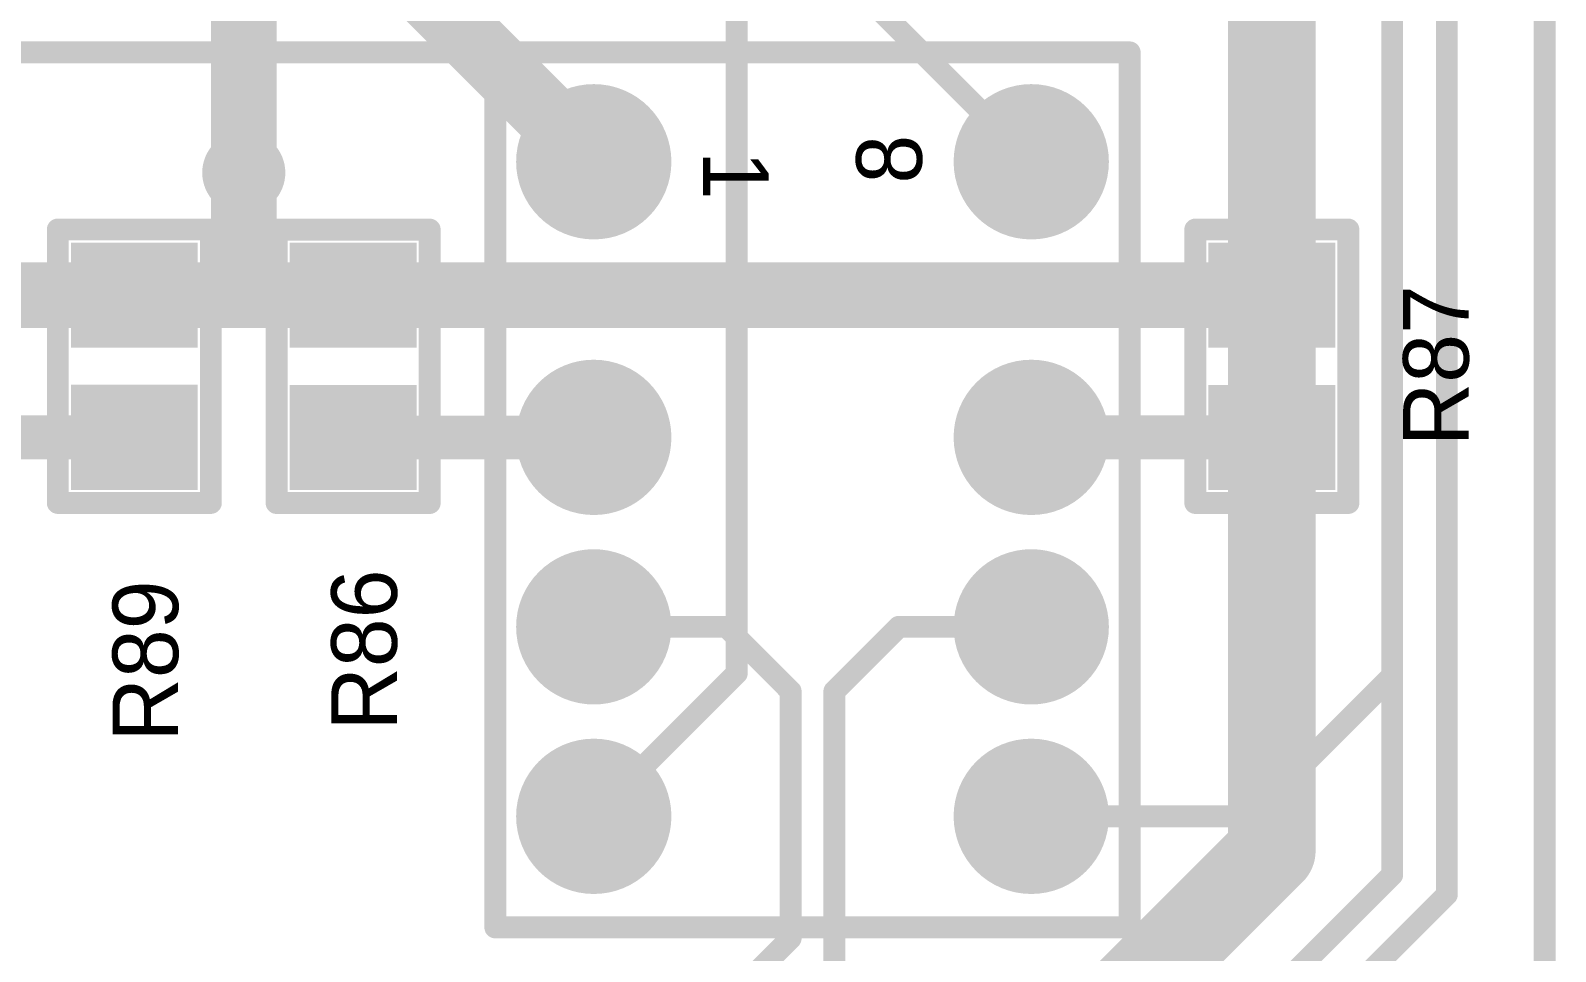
# Model space of a CAD drawing. Extents: x 1012 to 1122, y 1012 to 1122.
# Drawn here: x 1104.2 to 1121.91, y 1028.55 to 1039.24 of the extents above; entities that cross this region are included whole.
import ezdxf

# ---------------------------------------------------------------- set-up
doc = ezdxf.new("R2010")
doc.units = 0
doc.layers.get('0').update_dxf_attribs({"linetype": 'CONTINUOUS'})
for name, color, linetype in [('BOTTOMLAYER', 5, 'CONTINUOUS'), ('BOTTOMSOLDER', 6, 'CONTINUOUS'), ('KEEPOUTLAYER', 6, 'CONTINUOUS'), ('MECHANICAL1', 6, 'CONTINUOUS'), ('MULTILAYER', 9, 'CONTINUOUS'), ('TOPLAYER', 1, 'CONTINUOUS'), ('TOPOVERLAY', 2, 'CONTINUOUS'), ('TOPPASTE', 8, 'CONTINUOUS'), ('TOPSOLDER', 216, 'CONTINUOUS')]:
    doc.layers.add(name, color=color, linetype=linetype)

# ---------------------------------------------------------------- blocks, each defined once
blk = doc.blocks.new('CC0603_211')
at = {"layer": 'TOPLAYER'}
for points in [[(-0.508, -0.635), (0.508, -0.635), (-0.508, 0.635), (0.508, 0.635)], [(1.143, -0.635), (2.159, -0.635), (1.143, 0.635), (2.159, 0.635)]]:
    blk.add_solid(points, dxfattribs=at)
at = {"layer": 'TOPOVERLAY', "const_width": 0.254}
for points in [[(-0.762, -0.8889999999999999), (-0.762, 0.8889999999999999)], [(-0.508, 0.8889999999999999), (-0.762, 0.8889999999999999)], [(2.413, 0.8889999999999999), (-0.508, 0.8889999999999999)], [(2.413, -0.8889999999999999), (2.413, 0.8889999999999999)], [(2.413, -0.8889999999999999), (-0.762, -0.8889999999999999)]]:
    blk.add_lwpolyline(points, dxfattribs=at)
at = {"layer": 'TOPOVERLAY', "const_width": 0.127}
for points in [[(-0.8254999999999999, 0.8889999999999999, 1), (-0.6985, 0.8889999999999999, 1)], [(-0.8254999999999999, 0.8889999999999999, 1), (-0.6985, 0.8889999999999999, 1)], [(-0.5715, 0.8889999999999999, 1), (-0.4445, 0.8889999999999999, 1)], [(-0.5715, 0.8889999999999999, 1), (-0.4445, 0.8889999999999999, 1)], [(2.3495, 0.8889999999999999, 1), (2.4765, 0.8889999999999999, 1)], [(2.3495, 0.8889999999999999, 1), (2.4765, 0.8889999999999999, 1)], [(-0.8254999999999999, -0.8889999999999999, 1), (-0.6985, -0.8889999999999999, 1)], [(-0.8254999999999999, -0.8889999999999999, 1), (-0.6985, -0.8889999999999999, 1)], [(2.3495, -0.8889999999999999, 1), (2.4765, -0.8889999999999999, 1)], [(2.3495, -0.8889999999999999, 1), (2.4765, -0.8889999999999999, 1)]]:
    blk.add_lwpolyline(points, format="xyb", close=True, dxfattribs=at)
at = {"layer": 'TOPPASTE'}
for points in [[(-0.508, -0.635), (0.508, -0.635), (-0.508, 0.635), (0.508, 0.635)], [(1.143, -0.635), (2.159, -0.635), (1.143, 0.635), (2.159, 0.635)]]:
    blk.add_solid(points, dxfattribs=at)
at = {"layer": 'TOPSOLDER'}
for points in [[(-0.6095999999999999, -0.7365999999999999), (0.6095999999999999, -0.7365999999999999), (-0.6095999999999999, 0.7365999999999999), (0.6095999999999999, 0.7365999999999999)], [(1.0414, -0.7365999999999999), (2.2606, -0.7365999999999999), (1.0414, 0.7365999999999999), (2.2606, 0.7365999999999999)]]:
    blk.add_solid(points, dxfattribs=at)
blk = doc.blocks.new('CC0603_212')
at = {"layer": 'TOPLAYER'}
for points in [[(-0.508, -0.635), (0.508, -0.635), (-0.508, 0.635), (0.508, 0.635)], [(1.143, -0.635), (2.159, -0.635), (1.143, 0.635), (2.159, 0.635)]]:
    blk.add_solid(points, dxfattribs=at)
at = {"layer": 'TOPOVERLAY', "const_width": 0.254}
for points in [[(-0.762, 0.8889999999999999), (-0.762, -0.8889999999999999)], [(-0.762, 0.8889999999999999), (-0.508, 0.8889999999999999)], [(-0.508, 0.8889999999999999), (2.413, 0.8889999999999999)], [(2.413, 0.8889999999999999), (2.413, -0.8889999999999999)], [(-0.762, -0.8889999999999999), (2.413, -0.8889999999999999)]]:
    blk.add_lwpolyline(points, dxfattribs=at)
at = {"layer": 'TOPOVERLAY', "const_width": 0.127}
for points in [[(-0.8254999999999999, 0.8889999999999999, 1), (-0.6985, 0.8889999999999999, 1)], [(-0.8254999999999999, 0.8889999999999999, 1), (-0.6985, 0.8889999999999999, 1)], [(-0.5715, 0.8889999999999999, 1), (-0.4445, 0.8889999999999999, 1)], [(-0.5715, 0.8889999999999999, 1), (-0.4445, 0.8889999999999999, 1)], [(2.3495, 0.8889999999999999, 1), (2.4765, 0.8889999999999999, 1)], [(2.3495, 0.8889999999999999, 1), (2.4765, 0.8889999999999999, 1)], [(-0.8254999999999999, -0.8889999999999999, 1), (-0.6985, -0.8889999999999999, 1)], [(-0.8254999999999999, -0.8889999999999999, 1), (-0.6985, -0.8889999999999999, 1)], [(2.3495, -0.8889999999999999, 1), (2.4765, -0.8889999999999999, 1)], [(2.3495, -0.8889999999999999, 1), (2.4765, -0.8889999999999999, 1)]]:
    blk.add_lwpolyline(points, format="xyb", close=True, dxfattribs=at)
at = {"layer": 'TOPPASTE'}
for points in [[(-0.508, -0.635), (0.508, -0.635), (-0.508, 0.635), (0.508, 0.635)], [(1.143, -0.635), (2.159, -0.635), (1.143, 0.635), (2.159, 0.635)]]:
    blk.add_solid(points, dxfattribs=at)
at = {"layer": 'TOPSOLDER'}
for points in [[(-0.6095999999999999, -0.7365999999999999), (0.6095999999999999, -0.7365999999999999), (-0.6095999999999999, 0.7365999999999999), (0.6095999999999999, 0.7365999999999999)], [(1.0414, -0.7365999999999999), (2.2606, -0.7365999999999999), (1.0414, 0.7365999999999999), (2.2606, 0.7365999999999999)]]:
    blk.add_solid(points, dxfattribs=at)
blk = doc.blocks.new('CC0603_214')
at = {"layer": 'TOPLAYER'}
for points in [[(-0.508, -0.635), (0.508, -0.635), (-0.508, 0.635), (0.508, 0.635)], [(1.143, -0.635), (2.159, -0.635), (1.143, 0.635), (2.159, 0.635)]]:
    blk.add_solid(points, dxfattribs=at)
at = {"layer": 'TOPOVERLAY', "const_width": 0.254}
for points in [[(-0.762, 0.8889999999999999), (-0.762, -0.8889999999999999)], [(-0.762, 0.8889999999999999), (-0.508, 0.8889999999999999)], [(-0.508, 0.8889999999999999), (2.413, 0.8889999999999999)], [(2.413, 0.8889999999999999), (2.413, -0.8889999999999999)], [(-0.762, -0.8889999999999999), (2.413, -0.8889999999999999)]]:
    blk.add_lwpolyline(points, dxfattribs=at)
at = {"layer": 'TOPOVERLAY', "const_width": 0.127}
for points in [[(-0.8254999999999999, 0.8889999999999999, 1), (-0.6985, 0.8889999999999999, 1)], [(-0.8254999999999999, 0.8889999999999999, 1), (-0.6985, 0.8889999999999999, 1)], [(-0.5715, 0.8889999999999999, 1), (-0.4445, 0.8889999999999999, 1)], [(-0.5715, 0.8889999999999999, 1), (-0.4445, 0.8889999999999999, 1)], [(2.3495, 0.8889999999999999, 1), (2.4765, 0.8889999999999999, 1)], [(2.3495, 0.8889999999999999, 1), (2.4765, 0.8889999999999999, 1)], [(-0.8254999999999999, -0.8889999999999999, 1), (-0.6985, -0.8889999999999999, 1)], [(-0.8254999999999999, -0.8889999999999999, 1), (-0.6985, -0.8889999999999999, 1)], [(2.3495, -0.8889999999999999, 1), (2.4765, -0.8889999999999999, 1)], [(2.3495, -0.8889999999999999, 1), (2.4765, -0.8889999999999999, 1)]]:
    blk.add_lwpolyline(points, format="xyb", close=True, dxfattribs=at)
at = {"layer": 'TOPPASTE'}
for points in [[(-0.508, -0.635), (0.508, -0.635), (-0.508, 0.635), (0.508, 0.635)], [(1.143, -0.635), (2.159, -0.635), (1.143, 0.635), (2.159, 0.635)]]:
    blk.add_solid(points, dxfattribs=at)
at = {"layer": 'TOPSOLDER'}
for points in [[(-0.6095999999999999, -0.7365999999999999), (0.6095999999999999, -0.7365999999999999), (-0.6095999999999999, 0.7365999999999999), (0.6095999999999999, 0.7365999999999999)], [(1.0414, -0.7365999999999999), (2.2606, -0.7365999999999999), (1.0414, 0.7365999999999999), (2.2606, 0.7365999999999999)]]:
    blk.add_solid(points, dxfattribs=at)
blk = doc.blocks.new('G6K_256')
at = {"layer": 'BOTTOMLAYER', "const_width": 0.7999984}
for points in [[(-0.3999992, 5.08, 1), (0.3999992, 5.08, 1)], [(2.7999944, 5.08, 1), (3.5999928, 5.08, 1)], [(4.999989999999999, 5.08, 1), (5.799988399999999, 5.08, 1)], [(7.1999856, 5.08, 1), (7.999984, 5.08, 1)], [(-0.3999992, 0, 1), (0.3999992, 0, 1)], [(2.7999944, 0, 1), (3.5999928, 0, 1)], [(4.999989999999999, 0, 1), (5.799988399999999, 0, 1)], [(7.1999856, 0, 1), (7.999984, 0, 1)]]:
    blk.add_lwpolyline(points, format="xyb", close=True, dxfattribs=at)
at = {"layer": 'BOTTOMSOLDER', "const_width": 0.9015983999999999}
for points in [[(-0.4507992, 5.08, 1), (0.4507992, 5.08, 1)], [(2.7491944, 5.08, 1), (3.6507928, 5.08, 1)], [(4.94919, 5.08, 1), (5.8507884, 5.08, 1)], [(7.1491856, 5.08, 1), (8.050784, 5.08, 1)], [(-0.4507992, 0, 1), (0.4507992, 0, 1)], [(2.7491944, 0, 1), (3.6507928, 0, 1)], [(4.94919, 0, 1), (5.8507884, 0, 1)], [(7.1491856, 0, 1), (8.050784, 0, 1)]]:
    blk.add_lwpolyline(points, format="xyb", close=True, dxfattribs=at)
at = {"layer": 'MULTILAYER', "const_width": 0.7999984}
for points in [[(-0.3999992, 5.08, 1), (0.3999992, 5.08, 1)], [(2.7999944, 5.08, 1), (3.5999928, 5.08, 1)], [(4.999989999999999, 5.08, 1), (5.799988399999999, 5.08, 1)], [(7.1999856, 5.08, 1), (7.999984, 5.08, 1)], [(-0.3999992, 0, 1), (0.3999992, 0, 1)], [(2.7999944, 0, 1), (3.5999928, 0, 1)], [(4.999989999999999, 0, 1), (5.799988399999999, 0, 1)], [(7.1999856, 0, 1), (7.999984, 0, 1)]]:
    blk.add_lwpolyline(points, format="xyb", close=True, dxfattribs=at)
at = {"layer": 'TOPLAYER', "const_width": 0.7999984}
for points in [[(-0.3999992, 5.08, 1), (0.3999992, 5.08, 1)], [(2.7999944, 5.08, 1), (3.5999928, 5.08, 1)], [(4.999989999999999, 5.08, 1), (5.799988399999999, 5.08, 1)], [(7.1999856, 5.08, 1), (7.999984, 5.08, 1)], [(-0.3999992, 0, 1), (0.3999992, 0, 1)], [(2.7999944, 0, 1), (3.5999928, 0, 1)], [(4.999989999999999, 0, 1), (5.799988399999999, 0, 1)], [(7.1999856, 0, 1), (7.999984, 0, 1)]]:
    blk.add_lwpolyline(points, format="xyb", close=True, dxfattribs=at)
at = {"layer": 'TOPOVERLAY', "const_width": 0.254}
for points in [[(8.889999999999999, 6.223), (-1.27, 6.223)], [(-1.27, -1.143), (-1.27, 6.223)], [(8.889999999999999, -1.143), (8.889999999999999, 6.223)], [(8.889999999999999, -1.143), (-1.27, -1.143)]]:
    blk.add_lwpolyline(points, dxfattribs=at)
at = {"layer": 'TOPOVERLAY', "const_width": 0.127}
for points in [[(-1.3335, 6.223, 1), (-1.2065, 6.223, 1)], [(-1.3335, 6.223, 1), (-1.2065, 6.223, 1)], [(8.8265, 6.223, 1), (8.9535, 6.223, 1)], [(8.8265, 6.223, 1), (8.9535, 6.223, 1)], [(-1.3335, -1.143, 1), (-1.2065, -1.143, 1)], [(-1.3335, -1.143, 1), (-1.2065, -1.143, 1)], [(8.8265, -1.143, 1), (8.9535, -1.143, 1)], [(8.8265, -1.143, 1), (8.9535, -1.143, 1)]]:
    blk.add_lwpolyline(points, format="xyb", close=True, dxfattribs=at)
at = {"layer": 'TOPSOLDER', "const_width": 0.9015983999999999}
for points in [[(-0.4507992, 5.08, 1), (0.4507992, 5.08, 1)], [(2.7491944, 5.08, 1), (3.6507928, 5.08, 1)], [(4.94919, 5.08, 1), (5.8507884, 5.08, 1)], [(7.1491856, 5.08, 1), (8.050784, 5.08, 1)], [(-0.4507992, 0, 1), (0.4507992, 0, 1)], [(2.7491944, 0, 1), (3.6507928, 0, 1)], [(4.94919, 0, 1), (5.8507884, 0, 1)], [(7.1491856, 0, 1), (8.050784, 0, 1)]]:
    blk.add_lwpolyline(points, format="xyb", close=True, dxfattribs=at)
at = {"layer": 'TOPOVERLAY'}
blk.add_text('8', height=0.762, rotation=-179.9999999999147, dxfattribs=at).set_placement((0.254, 3.81))
blk.add_text('1', height=0.762, dxfattribs=at).set_placement((-0.127, 1.27))

msp = doc.modelspace()

# ---------------------------------------------------------------- linework, layer by layer
at = {"layer": 'BOTTOMLAYER'}
for points, const_width in [([(1120.648, 1029.208), (1120.648, 1081.024)], 0.254), ([(1120.013, 1029.4366), (1120.013, 1080.516)], 0.254), ([(1118.616, 1029.716), (1118.616, 1064.26)], 1.016), ([(1112.402398, 1031.7774132), (1112.402398, 1053.592)], 0.254), ([(1106.678, 1037.59), (1106.678, 1043.94)], 0.762), ([(1108.456, 1040.003), (1110.742, 1037.717)], 0.762), ([(1113.536, 1040.003), (1115.822, 1037.717)], 0.254), ([(1110.742, 1030.1170152), (1112.402398, 1031.7774132)], 0.254), ([(1108.456, 1019.556), (1118.616, 1029.716)], 1.016), ([(1104.1634, 1013.587), (1120.013, 1029.4366)], 0.254), ([(1104.392, 1012.952), (1120.648, 1029.208)], 0.254)]:
    msp.add_lwpolyline(points, dxfattribs=dict(at, const_width=const_width))
for points, const_width in [([(1110.5515, 1037.717, 1), (1110.9325, 1037.717, 1)], 0.381), ([(1106.4875, 1037.59, 1), (1106.8685, 1037.59, 1)], 0.381), ([(1106.4875, 1037.59, 1), (1106.8685, 1037.59, 1)], 0.381), ([(1118.4255, 1037.59, 1), (1118.8065, 1037.59, 1)], 0.381), ([(1115.7585, 1037.717, 1), (1115.8855, 1037.717, 1)], 0.127), ([(1112.338898, 1031.7774132, 1), (1112.465898, 1031.7774132, 1)], 0.127), ([(1112.338898, 1031.7774132, 1), (1112.465898, 1031.7774132, 1)], 0.127), ([(1110.6785, 1030.1170152, 1), (1110.8055, 1030.1170152, 1)], 0.127), ([(1118.362, 1029.716, 1), (1118.87, 1029.716, 1)], 0.508), ([(1118.362, 1029.716, 1), (1118.87, 1029.716, 1)], 0.508), ([(1119.9495, 1029.4366, 1), (1120.0765, 1029.4366, 1)], 0.127), ([(1119.9495, 1029.4366, 1), (1120.0765, 1029.4366, 1)], 0.127), ([(1120.5845, 1029.208, 1), (1120.7115, 1029.208, 1)], 0.127), ([(1120.5845, 1029.208, 1), (1120.7115, 1029.208, 1)], 0.127)]:
    msp.add_lwpolyline(points, format="xyb", close=True, dxfattribs=dict(at, const_width=const_width))
at = {"layer": 'BOTTOMSOLDER', "const_width": 0.4826}
for points in [[(1106.4367, 1037.59, 1), (1106.9193, 1037.59, 1)], [(1118.3747, 1037.59, 1), (1118.8573, 1037.59, 1)]]:
    msp.add_lwpolyline(points, format="xyb", close=True, dxfattribs=at)
at = {"layer": 'KEEPOUTLAYER', "const_width": 0.254}
msp.add_lwpolyline([(1121.7823894, 1014.7946938), (1121.7823894, 1118.794689)], dxfattribs=at)
at = {"layer": 'MECHANICAL1', "const_width": 0.254}
msp.add_lwpolyline([(1121.7823894, 1014.7946938), (1121.7823894, 1118.794689)], dxfattribs=at)
at = {"layer": 'MULTILAYER', "const_width": 0.381}
for points in [[(1106.4875, 1037.59, 1), (1106.8685, 1037.59, 1)], [(1118.4255, 1037.59, 1), (1118.8065, 1037.59, 1)]]:
    msp.add_lwpolyline(points, format="xyb", close=True, dxfattribs=at)
at = {"layer": 'TOPLAYER'}
for points, const_width in [([(1120.013, 1031.748), (1120.013, 1047.623)], 0.254), ([(1103.884, 1038.987), (1114.552, 1038.987)], 0.254), ([(1114.552, 1038.987), (1115.822, 1037.717)], 0.254), ([(1118.6155936, 1036.1680064), (1118.6155936, 1037.5895936)], 1.016), ([(1106.678, 1036.1676), (1106.678, 1037.59)], 0.762), ([(1094.74, 1036.1676), (1118.6151872, 1036.1676)], 0.762), ([(1102.614, 1034.5170064), (1105.4067808, 1034.5170064)], 0.508), ([(1105.4067808, 1034.5170064), (1105.4071872, 1034.5174128)], 0.508), ([(1107.948, 1034.5166), (1110.6912, 1034.5166)], 0.508), ([(1110.6912, 1034.5166), (1110.6916064, 1034.5170064)], 0.508), ([(1115.822, 1034.5170064), (1118.6155936, 1034.5170064)], 0.508), ([(1105.4067808, 1034.5170064), (1105.4075936, 1034.5170064)], 0.254), ([(1110.6916064, 1034.5170064), (1110.742, 1034.5170064)], 0.254), ([(1110.742, 1032.3170108), (1112.2811892, 1032.3170108)], 0.254), ([(1112.2811892, 1032.3170108), (1113.028, 1031.5702)], 0.254), ([(1113.536, 1031.5702), (1114.2828108, 1032.3170108)], 0.254), ([(1114.2828108, 1032.3170108), (1115.822, 1032.3170108)], 0.254), ([(1118.3820152, 1030.1170152), (1120.013, 1031.748)], 0.254), ([(1113.028, 1028.7), (1113.028, 1031.5702)], 0.254), ([(1113.536, 1028.3952), (1113.536, 1031.5702)], 0.254), ([(1115.822, 1030.1170152), (1118.3820152, 1030.1170152)], 0.254), ([(1112.012, 1027.684), (1113.028, 1028.7)], 0.254)]:
    msp.add_lwpolyline(points, dxfattribs=dict(at, const_width=const_width))
for points, const_width in [([(1114.4885, 1038.987, 1), (1114.6155, 1038.987, 1)], 0.127), ([(1114.4885, 1038.987, 1), (1114.6155, 1038.987, 1)], 0.127), ([(1118.3615936, 1037.5895936, 1), (1118.8695936, 1037.5895936, 1)], 0.508), ([(1106.4875, 1037.59, 1), (1106.8685, 1037.59, 1)], 0.381), ([(1106.4875, 1037.59, 1), (1106.8685, 1037.59, 1)], 0.381), ([(1118.4255, 1037.59, 1), (1118.8065, 1037.59, 1)], 0.381), ([(1115.7585, 1037.717, 1), (1115.8855, 1037.717, 1)], 0.127), ([(1118.3615936, 1036.1680064, 1), (1118.8695936, 1036.1680064, 1)], 0.508), ([(1106.4875, 1036.1676, 1), (1106.8685, 1036.1676, 1)], 0.381), ([(1118.4246872, 1036.1676, 1), (1118.8056872, 1036.1676, 1)], 0.381), ([(1105.2797808, 1034.5170064, 1), (1105.5337808, 1034.5170064, 1)], 0.254), ([(1105.2797808, 1034.5170064, 1), (1105.5337808, 1034.5170064, 1)], 0.254), ([(1105.2801872, 1034.5174128, 1), (1105.5341872, 1034.5174128, 1)], 0.254), ([(1107.821, 1034.5166, 1), (1108.075, 1034.5166, 1)], 0.254), ([(1110.5642, 1034.5166, 1), (1110.8182, 1034.5166, 1)], 0.254), ([(1110.5642, 1034.5166, 1), (1110.8182, 1034.5166, 1)], 0.254), ([(1110.5646064, 1034.5170064, 1), (1110.8186064, 1034.5170064, 1)], 0.254), ([(1115.695, 1034.5170064, 1), (1115.949, 1034.5170064, 1)], 0.254), ([(1118.4885936, 1034.5170064, 1), (1118.7425936, 1034.5170064, 1)], 0.254), ([(1105.3432808, 1034.5170064, 1), (1105.4702808, 1034.5170064, 1)], 0.127), ([(1105.3440936, 1034.5170064, 1), (1105.4710936, 1034.5170064, 1)], 0.127), ([(1110.6281064, 1034.5170064, 1), (1110.7551064, 1034.5170064, 1)], 0.127), ([(1110.6785, 1034.5170064, 1), (1110.8055, 1034.5170064, 1)], 0.127), ([(1110.6785, 1032.3170108, 1), (1110.8055, 1032.3170108, 1)], 0.127), ([(1112.2176892, 1032.3170108, 1), (1112.3446892, 1032.3170108, 1)], 0.127), ([(1112.2176892, 1032.3170108, 1), (1112.3446892, 1032.3170108, 1)], 0.127), ([(1114.2193108, 1032.3170108, 1), (1114.3463108, 1032.3170108, 1)], 0.127), ([(1114.2193108, 1032.3170108, 1), (1114.3463108, 1032.3170108, 1)], 0.127), ([(1115.7585, 1032.3170108, 1), (1115.8855, 1032.3170108, 1)], 0.127), ([(1119.9495, 1031.748, 1), (1120.0765, 1031.748, 1)], 0.127), ([(1119.9495, 1031.748, 1), (1120.0765, 1031.748, 1)], 0.127), ([(1112.9645, 1031.5702, 1), (1113.0915, 1031.5702, 1)], 0.127), ([(1112.9645, 1031.5702, 1), (1113.0915, 1031.5702, 1)], 0.127), ([(1113.4725, 1031.5702, 1), (1113.5995, 1031.5702, 1)], 0.127), ([(1113.4725, 1031.5702, 1), (1113.5995, 1031.5702, 1)], 0.127), ([(1115.7585, 1030.1170152, 1), (1115.8855, 1030.1170152, 1)], 0.127), ([(1118.3185152, 1030.1170152, 1), (1118.4455152, 1030.1170152, 1)], 0.127), ([(1118.3185152, 1030.1170152, 1), (1118.4455152, 1030.1170152, 1)], 0.127), ([(1112.9645, 1028.7, 1), (1113.0915, 1028.7, 1)], 0.127), ([(1112.9645, 1028.7, 1), (1113.0915, 1028.7, 1)], 0.127)]:
    msp.add_lwpolyline(points, format="xyb", close=True, dxfattribs=dict(at, const_width=const_width))
at = {"layer": 'TOPSOLDER', "const_width": 0.4826}
for points in [[(1106.4367, 1037.59, 1), (1106.9193, 1037.59, 1)], [(1118.3747, 1037.59, 1), (1118.8573, 1037.59, 1)]]:
    msp.add_lwpolyline(points, format="xyb", close=True, dxfattribs=at)

# ---------------------------------------------------------------- block references
for name, p, rotation in [('G6K_256', (1110.742, 1037.717), 270), ('CC0603_214', (1105.4071872, 1034.5174128), 90), ('CC0603_211', (1107.948, 1036.1676), 270), ('CC0603_212', (1118.6155936, 1034.5170064), 90)]:
    msp.add_blockref(name, p, dxfattribs=dict(rotation=rotation))

# ---------------------------------------------------------------- texts
at = {"layer": 'TOPOVERLAY'}
for s, p in [('R87', (1120.902, 1034.415)), ('R86', (1108.456, 1031.113)), ('R89', (1105.916, 1030.986))]:
    msp.add_text(s, height=0.762, rotation=89.99999999995735, dxfattribs=at).set_placement(p)

doc.saveas('drawing.dxf')
